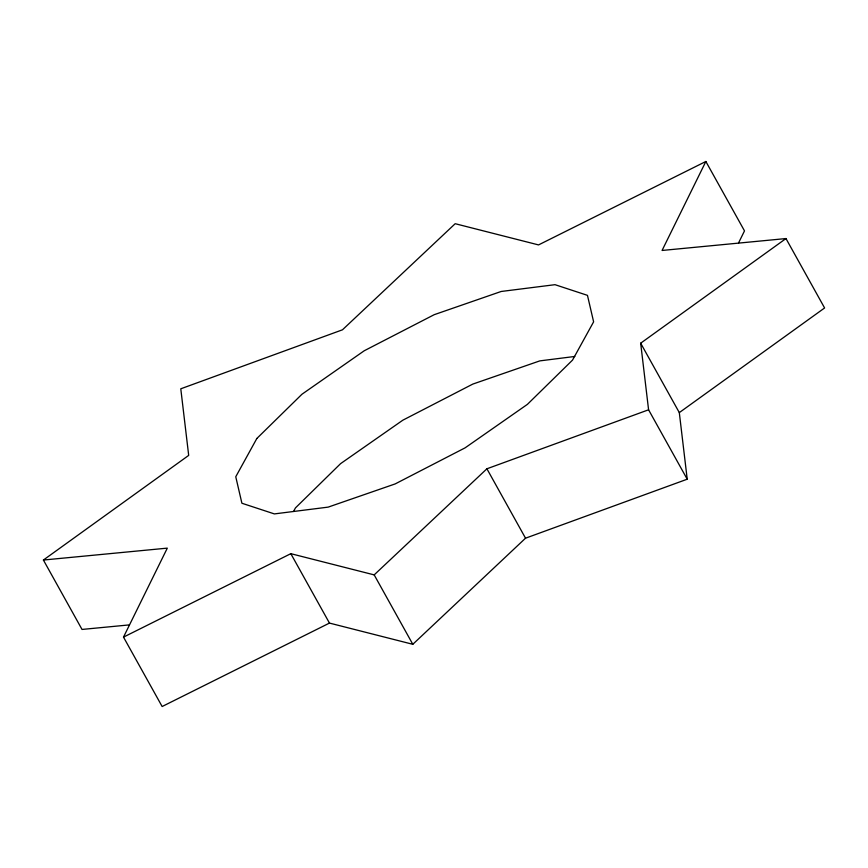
<?xml version="1.0" encoding="UTF-8"?>
<svg xmlns="http://www.w3.org/2000/svg" width="868" height="868" viewBox="0 0 868 868"><rect width="100%" height="100%" fill="white"/><g stroke="black" fill="none" stroke-linecap="round" stroke-linejoin="round"><path stroke-width="1.3" d="M679.308 412.604L824.6 307.966L785.974 238.559L640.671 343.196L679.308 412.604L687.217 479.201L525.531 538.193L412.81 644.295L329.46 623.083L162.142 706.519L123.506 637.112L167.307 548.131L43.4 560.034L82.026 629.441L129.169 624.917M738.57 242.91L744.494 230.888L705.858 161.481L662.067 250.461L785.974 238.559M293.558 511.371L295.478 507.889L340.592 463.642L402.871 420.166L472.832 384.079L539.82 360.882L574.8 356.466M123.506 637.112L290.823 553.675L374.184 574.887L486.905 468.785L648.58 409.794L640.671 343.196M43.4 560.034L188.692 455.396L180.783 388.799L342.469 329.807L455.19 223.705L538.54 244.917L705.858 161.481M648.58 409.794L687.217 479.201M486.905 468.785L525.531 538.193M374.184 574.887L412.81 644.295M290.823 553.675L329.46 623.083M256.841 438.481L235.76 476.76L241.901 503.245L274.364 513.91L328.18 507.118L395.168 483.921L465.129 447.834L527.408 404.358L572.522 360.111L593.614 321.833L587.462 295.348L555.01 284.682L501.194 291.474L434.206 314.683L364.245 350.759L301.966 394.235L256.841 438.481"/></g></svg>
